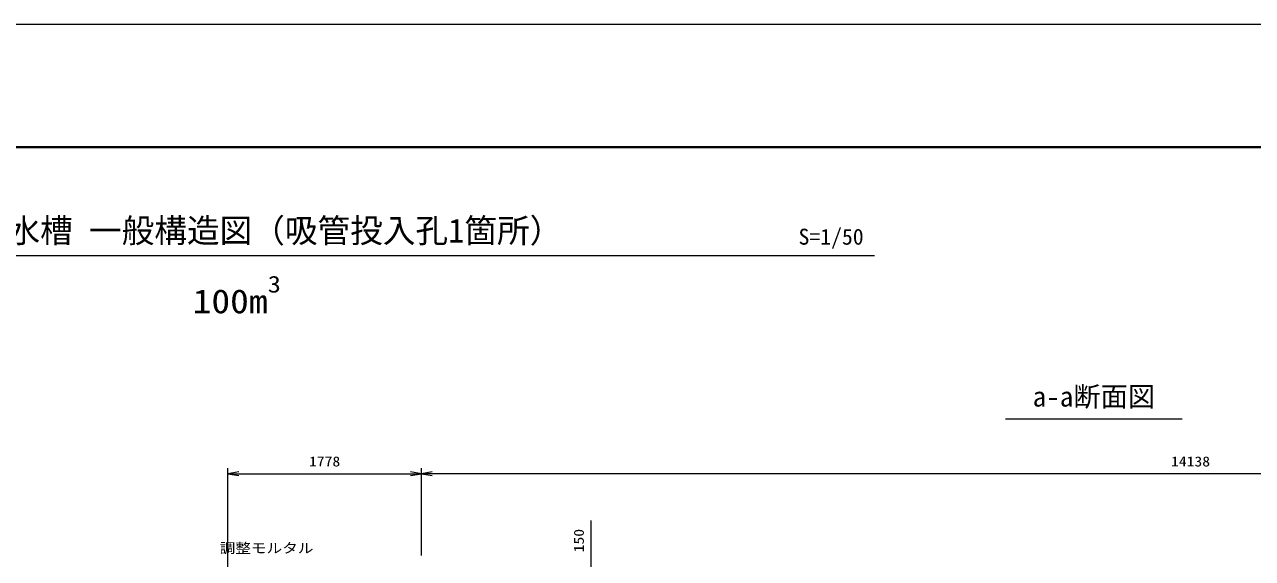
# Model space of a CAD drawing. Units: millimetres at full size. Extents: x 0 to 42000, y 0 to 29700.
# Drawn here: x 17793 to 29077, y 24797 to 29700 of the extents above; entities that cross this region are included whole.
import ezdxf
from ezdxf.enums import TextEntityAlignment as Align

# ---------------------------------------------------------------- set-up
doc = ezdxf.new("R2010")
doc.units = ezdxf.units.MM
doc.header["$LTSCALE"] = 100
for name, color, linetype, lineweight in [('Defpoints_5', 5, 'Continuous', 13), ('図枠', 1, 'Continuous', 40), ('寸法', 6, 'Continuous', 13), ('文字', 2, 'Continuous', 13)]:
    doc.layers.add(name, color=color, linetype=linetype, lineweight=lineweight)
doc.styles.add('ＭＳ ゴシック', font='')
doc.styles.get('ＭＳ ゴシック').set_extended_font_data('MS Gothic')

# ---------------------------------------------------------------- blocks, each defined once
blk = doc.blocks.new('open_arrow')
at = {"color": 0, "linetype": 'Continuous', "lineweight": -2}
blk.add_lwpolyline([(7.5, 1.25), (0, 0), (7.5, -1.25)], dxfattribs=at)

msp = doc.modelspace()

# ---------------------------------------------------------------- linework, layer by layer
at = {"layer": 'Defpoints_5'}
msp.add_lwpolyline([(0, 0), (42000, 0), (42000, 29700), (0, 29700)], close=True, dxfattribs=at)
at = {"layer": '図枠'}
msp.add_lwpolyline([(1125, 1125), (40875, 1125), (40875, 28575), (1125, 28575)], close=True, dxfattribs=at)
at = {"layer": '寸法'}
for p, q in [((19662, 24625), (19662, 25625)), ((21439.5, 24825), (21439.5, 25625)), ((21439.5, 24825), (21439.5, 25625)), ((19662, 25575), (21439.5, 25575)), ((35577, 25575), (21439.5, 25575)), ((22999.5, 24225), (22999.5, 25145.8))]:
    msp.add_line(p, q, dxfattribs=at)
at = {"layer": '文字'}
for p, q in [((25604.2, 27575), (14836.8, 27575)), ((28432, 26075), (26807, 26075))]:
    msp.add_line(p, q, dxfattribs=at)

# ---------------------------------------------------------------- block references
at = {"layer": '寸法', "xscale": 13.3, "yscale": 13.3}
for p in [(19662, 25575), (21439.5, 25575)]:
    msp.add_blockref('open_arrow', p, dxfattribs=at)
at = {"layer": '寸法', "xscale": 13.3, "yscale": 13.3, "rotation": 180}
msp.add_blockref('open_arrow', (21439.5, 25575), dxfattribs=at)

# ---------------------------------------------------------------- texts
at = {"layer": '寸法', "style": 'ＭＳ ゴシック', "width": 1.15}
for s, p in [('1778', (20550.8, 25687.5)), ('14138', (28508.2, 25687.5))]:
    msp.add_text(s, height=91.64, dxfattribs=at).set_placement(p, align=Align.MIDDLE_CENTER)
msp.add_text('150', height=91.64, rotation=90, dxfattribs=at).set_placement((22887, 24960.4), align=Align.MIDDLE_CENTER)
msp.add_text('調整モルタル', height=91.64, dxfattribs=at).set_placement((20448.3, 24818.8), align=Align.BOTTOM_RIGHT)
at = {"layer": '文字', "style": 'ＭＳ ゴシック'}
msp.add_text('二次製品等耐震性貯水槽 一般構造図（吸管投入孔1箇所）', height=219.9, dxfattribs=at).set_placement((14936.8, 27917.6), align=Align.TOP_LEFT)
msp.add_text('S=1/50', height=146.6, dxfattribs=at).set_placement((25504.2, 27825), align=Align.TOP_RIGHT)
at = {"layer": '文字', "style": 'ＭＳ ゴシック', "width": 1.15}
for s, height, p in [('3', 154, (20028.3, 27192.4)), ('100m', 219.9, (19338.3, 26982.4))]:
    msp.add_text(s, height=height, dxfattribs=at).set_placement(p, align=Align.BOTTOM_LEFT)
at = {"layer": '文字', "style": 'ＭＳ ゴシック'}
msp.add_text('a-a断面図', height=183.3, dxfattribs=at).set_placement((27619.5, 26375), align=Align.TOP_CENTER)

doc.saveas('drawing.dxf')
